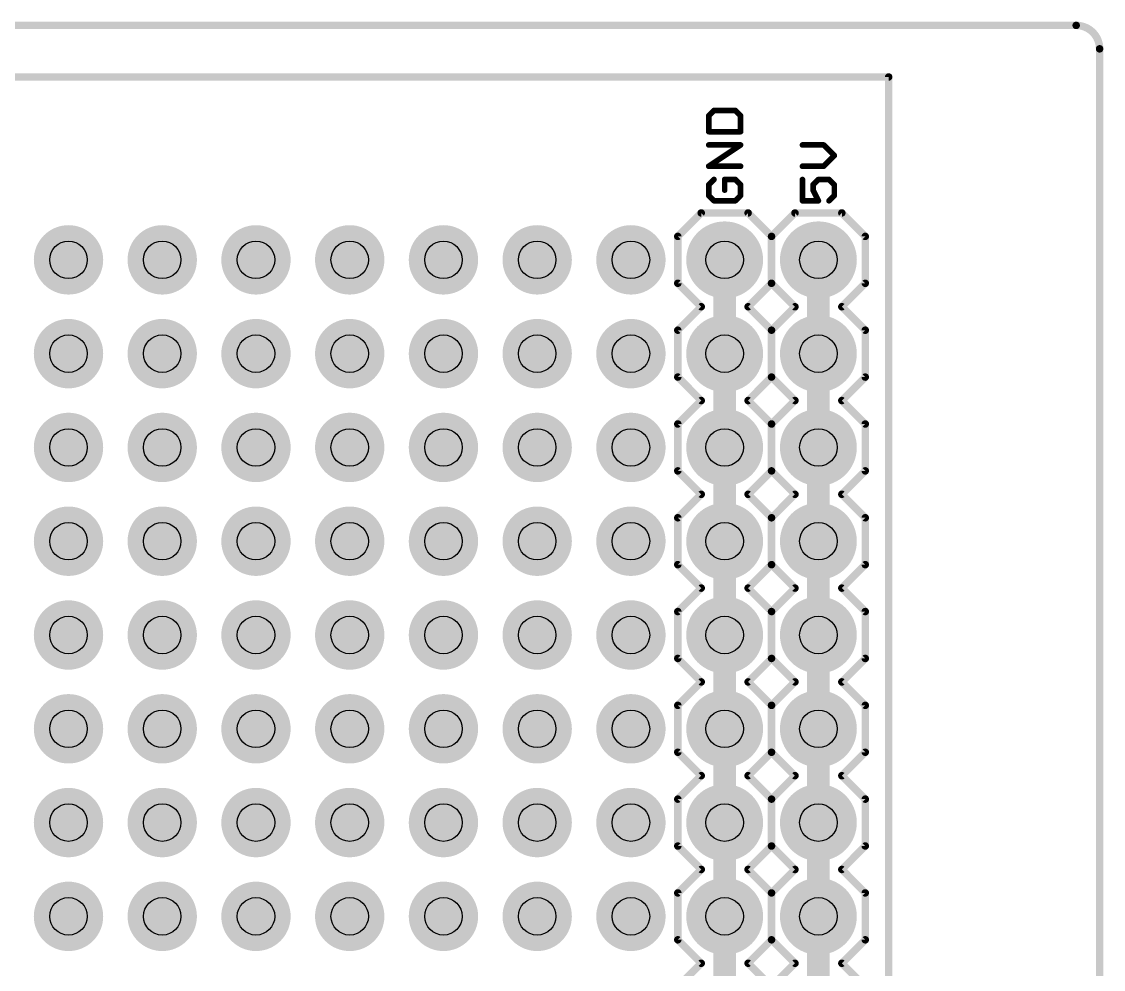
# Model space of a CAD drawing. Extents: x -27 to 84, y -12 to 86.
# Drawn here: x 54.61 to 83.92, y 60.79 to 86.46 of the extents above; entities that cross this region are included whole.
import ezdxf

# ---------------------------------------------------------------- set-up
doc = ezdxf.new("R2010")
doc.units = 0
for name, color, linetype in [('1', 12, 'CONTINUOUS'), ('16', 132, 'CONTINUOUS'), ('17', 110, 'CONTINUOUS'), ('18', 110, 'CONTINUOUS'), ('20', 53, 'CONTINUOUS'), ('21', 41, 'CONTINUOUS'), ('29', 253, 'CONTINUOUS'), ('30', 253, 'CONTINUOUS'), ('44', 253, 'CONTINUOUS'), ('51', 53, 'CONTINUOUS')]:
    doc.layers.add(name, color=color, linetype=linetype)

# ---------------------------------------------------------------- blocks, each defined once
blk = doc.blocks.new('RECT')
blk.add_solid([(-0.5, -0.5), (0.5, -0.5), (-0.5, 0.5), (0.5, 0.5)])
blk = doc.blocks.new('ROUNDP')
at = {"const_width": 0.5}
blk.add_lwpolyline([(0, -0.25, 1), (0, 0.25, 1), (0, -0.25)], format="xyb", dxfattribs=at)
blk = doc.blocks.new('ROUNDV')
at = {"const_width": 0.5}
blk.add_lwpolyline([(0, -0.25, 1), (0, 0.25, 1), (0, -0.25)], format="xyb", dxfattribs=at)

msp = doc.modelspace()

# ---------------------------------------------------------------- linework, layer by layer
at = {"layer": '1', "const_width": 0.6096}
for points in [[(73.66, 77.47), (73.66, 80.01)], [(76.2, 77.47), (76.2, 80.01)], [(73.66, 74.93), (73.66, 77.47)], [(76.2, 74.93), (76.2, 77.47)], [(73.66, 72.39), (73.66, 74.93)], [(76.2, 72.39), (76.2, 74.93)], [(73.66, 69.85), (73.66, 72.39)], [(76.2, 69.85), (76.2, 72.39)], [(73.66, 67.31), (73.66, 69.85)], [(76.2, 67.31), (76.2, 69.85)], [(73.66, 64.77), (73.66, 67.31)], [(76.2, 64.77), (76.2, 67.31)], [(73.66, 62.23), (73.66, 64.77)], [(76.2, 62.23), (76.2, 64.77)], [(73.66, 59.69), (73.66, 62.23)], [(76.2, 59.69), (76.2, 62.23)]]:
    msp.add_lwpolyline(points, dxfattribs=at)
at = {"layer": '1', "const_width": 0.3048}
for points in [[(73.8124, 80.01, 1), (73.5076, 80.01)], [(76.3524, 80.01, 1), (76.0476, 80.01)], [(73.8124, 77.47, 1), (73.5076, 77.47)], [(76.3524, 77.47, 1), (76.0476, 77.47)], [(73.5076, 77.47, 1), (73.8124, 77.47)], [(76.0476, 77.47, 1), (76.3524, 77.47)], [(73.8124, 74.93, 1), (73.5076, 74.93)], [(73.5076, 74.93, 1), (73.8124, 74.93)], [(76.3524, 74.93, 1), (76.0476, 74.93)], [(76.0476, 74.93, 1), (76.3524, 74.93)], [(73.8124, 72.39, 1), (73.5076, 72.39)], [(76.3524, 72.39, 1), (76.0476, 72.39)], [(73.5076, 72.39, 1), (73.8124, 72.39)], [(76.0476, 72.39, 1), (76.3524, 72.39)], [(73.8124, 69.85, 1), (73.5076, 69.85)], [(76.3524, 69.85, 1), (76.0476, 69.85)], [(73.5076, 69.85, 1), (73.8124, 69.85)], [(76.0476, 69.85, 1), (76.3524, 69.85)], [(73.8124, 67.31, 1), (73.5076, 67.31)], [(73.5076, 67.31, 1), (73.8124, 67.31)], [(76.3524, 67.31, 1), (76.0476, 67.31)], [(76.0476, 67.31, 1), (76.3524, 67.31)], [(73.8124, 64.77, 1), (73.5076, 64.77)], [(76.3524, 64.77, 1), (76.0476, 64.77)], [(73.5076, 64.77, 1), (73.8124, 64.77)], [(76.0476, 64.77, 1), (76.3524, 64.77)], [(73.8124, 62.23, 1), (73.5076, 62.23)], [(76.3524, 62.23, 1), (76.0476, 62.23)], [(73.5076, 62.23, 1), (73.8124, 62.23)], [(76.0476, 62.23, 1), (76.3524, 62.23)]]:
    msp.add_lwpolyline(points, format="xyb", dxfattribs=at)
at = {"layer": '16', "const_width": 0.6096}
msp.add_lwpolyline([(76.2, 80.01), (76.073, 80.01)], dxfattribs=at)
at = {"layer": '16', "const_width": 0.3048}
for points in [[(76.073, 80.1624, 1), (76.073, 79.8576)], [(76.2, 79.8576, 1), (76.2, 80.1624)]]:
    msp.add_lwpolyline(points, format="xyb", dxfattribs=at)
at = {"layer": '20', "const_width": 0.2032}
for points in [[(83.185, 86.36), (0.635, 86.36)], [(83.82, 0.635), (83.82, 85.725)]]:
    msp.add_lwpolyline(points, dxfattribs=at)
at = {"layer": '20'}
for points, const_width in [([(83.82, 85.725, 0.4142), (83.185, 86.36)], 0.2032), ([(83.185, 86.4108, 1), (83.185, 86.3092)], 0.1016), ([(83.185, 86.3092, 1), (83.185, 86.4108)], 0.1016), ([(83.8708, 85.725, 1), (83.7692, 85.725)], 0.1016), ([(83.7692, 85.725, 1), (83.8708, 85.725)], 0.1016)]:
    msp.add_lwpolyline(points, format="xyb", dxfattribs=dict(at, const_width=const_width))
at = {"layer": '21'}
for points, const_width in [([(78.105, 84.963), (23.495, 84.963)], 0.2032), ([(78.105, 1.397), (78.105, 84.963)], 0.2032), ([(73.3715, 84.0575), (73.2275, 83.9134)], 0.1524), ([(73.9477, 84.0575), (73.3715, 84.0575)], 0.1524), ([(74.0918, 83.9134), (73.9477, 84.0575)], 0.1524), ([(73.2275, 83.9134), (73.2275, 83.4812)], 0.1524), ([(74.0918, 83.4812), (74.0918, 83.9134)], 0.1524), ([(73.2275, 83.4812), (74.0918, 83.4812)], 0.1524), ([(73.2275, 82.5457), (74.0918, 83.1219)], 0.1524), ([(74.0918, 83.1219), (73.2275, 83.1219)], 0.1524), ([(76.3437, 83.1219), (75.7675, 83.1219)], 0.1524), ([(76.6318, 82.8338), (76.3437, 83.1219)], 0.1524), ([(76.3437, 82.5457), (76.6318, 82.8338)], 0.1524), ([(74.0918, 82.5457), (73.2275, 82.5457)], 0.1524), ([(75.7675, 82.5457), (76.3437, 82.5457)], 0.1524), ([(73.3715, 82.1864), (73.2275, 82.0424)], 0.1524), ([(73.2275, 82.0424), (73.2275, 81.7543)], 0.1524), ([(73.9477, 82.1864), (73.6596, 82.1864)], 0.1524), ([(73.6596, 82.1864), (73.6596, 81.8983)], 0.1524), ([(74.0918, 82.0424), (73.9477, 82.1864)], 0.1524), ([(74.0918, 81.7543), (74.0918, 82.0424)], 0.1524), ([(75.7675, 82.1864), (75.7675, 81.6102)], 0.1524), ([(76.0556, 82.0424), (76.1996, 82.1864)], 0.1524), ([(76.0556, 81.8983), (76.0556, 82.0424)], 0.1524), ([(76.1996, 82.1864), (76.4877, 82.1864)], 0.1524), ([(76.4877, 82.1864), (76.6318, 82.0424)], 0.1524), ([(76.6318, 82.0424), (76.6318, 81.7543)], 0.1524), ([(73.2275, 81.7543), (73.3715, 81.6102)], 0.1524), ([(73.9477, 81.6102), (74.0918, 81.7543)], 0.1524), ([(76.1996, 81.6102), (76.0556, 81.8983)], 0.1524), ([(76.6318, 81.7543), (76.4877, 81.6102)], 0.1524), ([(73.3715, 81.6102), (73.9477, 81.6102)], 0.1524), ([(75.7675, 81.6102), (76.1996, 81.6102)], 0.1524), ([(72.39, 80.645), (73.025, 81.28)], 0.2032), ([(73.025, 81.28), (74.295, 81.28)], 0.2032), ([(74.295, 81.28), (74.93, 80.645)], 0.2032), ([(74.93, 80.645), (75.565, 81.28)], 0.2032), ([(75.565, 81.28), (76.835, 81.28)], 0.2032), ([(76.835, 81.28), (77.47, 80.645)], 0.2032), ([(72.39, 79.375), (72.39, 80.645)], 0.2032), ([(74.93, 80.645), (74.93, 79.375)], 0.2032), ([(74.93, 79.375), (74.93, 80.645)], 0.2032), ([(77.47, 80.645), (77.47, 79.375)], 0.2032), ([(72.39, 79.375), (73.025, 78.74)], 0.2032), ([(74.295, 78.74), (74.93, 79.375)], 0.2032), ([(74.93, 79.375), (75.565, 78.74)], 0.2032), ([(76.835, 78.74), (77.47, 79.375)], 0.2032), ([(72.39, 78.105), (73.025, 78.74)], 0.2032), ([(74.295, 78.74), (74.93, 78.105)], 0.2032), ([(74.93, 78.105), (75.565, 78.74)], 0.2032), ([(76.835, 78.74), (77.47, 78.105)], 0.2032), ([(72.39, 76.835), (72.39, 78.105)], 0.2032), ([(74.93, 78.105), (74.93, 76.835)], 0.2032), ([(74.93, 76.835), (74.93, 78.105)], 0.2032), ([(77.47, 78.105), (77.47, 76.835)], 0.2032), ([(72.39, 76.835), (73.025, 76.2)], 0.2032), ([(74.295, 76.2), (74.93, 76.835)], 0.2032), ([(74.93, 76.835), (75.565, 76.2)], 0.2032), ([(76.835, 76.2), (77.47, 76.835)], 0.2032), ([(72.39, 75.565), (73.025, 76.2)], 0.2032), ([(74.295, 76.2), (74.93, 75.565)], 0.2032), ([(74.93, 75.565), (75.565, 76.2)], 0.2032), ([(76.835, 76.2), (77.47, 75.565)], 0.2032), ([(72.39, 74.295), (72.39, 75.565)], 0.2032), ([(74.93, 75.565), (74.93, 74.295)], 0.2032), ([(74.93, 74.295), (74.93, 75.565)], 0.2032), ([(77.47, 75.565), (77.47, 74.295)], 0.2032), ([(73.025, 73.66), (72.39, 74.295)], 0.2032), ([(74.295, 73.66), (74.93, 74.295)], 0.2032), ([(75.565, 73.66), (74.93, 74.295)], 0.2032), ([(76.835, 73.66), (77.47, 74.295)], 0.2032), ([(72.39, 73.025), (73.025, 73.66)], 0.2032), ([(74.295, 73.66), (74.93, 73.025)], 0.2032), ([(74.93, 73.025), (75.565, 73.66)], 0.2032), ([(76.835, 73.66), (77.47, 73.025)], 0.2032), ([(72.39, 71.755), (72.39, 73.025)], 0.2032), ([(74.93, 73.025), (74.93, 71.755)], 0.2032), ([(74.93, 71.755), (74.93, 73.025)], 0.2032), ([(77.47, 73.025), (77.47, 71.755)], 0.2032), ([(72.39, 71.755), (73.025, 71.12)], 0.2032), ([(74.295, 71.12), (74.93, 71.755)], 0.2032), ([(74.93, 71.755), (75.565, 71.12)], 0.2032), ([(76.835, 71.12), (77.47, 71.755)], 0.2032), ([(72.39, 70.485), (73.025, 71.12)], 0.2032), ([(74.295, 71.12), (74.93, 70.485)], 0.2032), ([(74.93, 70.485), (75.565, 71.12)], 0.2032), ([(76.835, 71.12), (77.47, 70.485)], 0.2032), ([(72.39, 69.215), (72.39, 70.485)], 0.2032), ([(74.93, 70.485), (74.93, 69.215)], 0.2032), ([(74.93, 69.215), (74.93, 70.485)], 0.2032), ([(77.47, 70.485), (77.47, 69.215)], 0.2032), ([(73.025, 68.58), (72.39, 69.215)], 0.2032), ([(74.295, 68.58), (74.93, 69.215)], 0.2032), ([(75.565, 68.58), (74.93, 69.215)], 0.2032), ([(76.835, 68.58), (77.47, 69.215)], 0.2032), ([(72.39, 67.945), (73.025, 68.58)], 0.2032), ([(74.295, 68.58), (74.93, 67.945)], 0.2032), ([(74.93, 67.945), (75.565, 68.58)], 0.2032), ([(76.835, 68.58), (77.47, 67.945)], 0.2032), ([(72.39, 66.675), (72.39, 67.945)], 0.2032), ([(74.93, 67.945), (74.93, 66.675)], 0.2032), ([(74.93, 66.675), (74.93, 67.945)], 0.2032), ([(77.47, 67.945), (77.47, 66.675)], 0.2032), ([(72.39, 66.675), (73.025, 66.04)], 0.2032), ([(74.295, 66.04), (74.93, 66.675)], 0.2032), ([(74.93, 66.675), (75.565, 66.04)], 0.2032), ([(76.835, 66.04), (77.47, 66.675)], 0.2032), ([(72.39, 65.405), (73.025, 66.04)], 0.2032), ([(74.295, 66.04), (74.93, 65.405)], 0.2032), ([(74.93, 65.405), (75.565, 66.04)], 0.2032), ([(76.835, 66.04), (77.47, 65.405)], 0.2032), ([(72.39, 64.135), (72.39, 65.405)], 0.2032), ([(74.93, 65.405), (74.93, 64.135)], 0.2032), ([(74.93, 64.135), (74.93, 65.405)], 0.2032), ([(77.47, 65.405), (77.47, 64.135)], 0.2032), ([(73.025, 63.5), (72.39, 64.135)], 0.2032), ([(74.295, 63.5), (74.93, 64.135)], 0.2032), ([(75.565, 63.5), (74.93, 64.135)], 0.2032), ([(76.835, 63.5), (77.47, 64.135)], 0.2032), ([(72.39, 62.865), (73.025, 63.5)], 0.2032), ([(74.295, 63.5), (74.93, 62.865)], 0.2032), ([(74.93, 62.865), (75.565, 63.5)], 0.2032), ([(76.835, 63.5), (77.47, 62.865)], 0.2032), ([(72.39, 61.595), (72.39, 62.865)], 0.2032), ([(74.93, 62.865), (74.93, 61.595)], 0.2032), ([(74.93, 61.595), (74.93, 62.865)], 0.2032), ([(77.47, 62.865), (77.47, 61.595)], 0.2032), ([(72.39, 61.595), (73.025, 60.96)], 0.2032), ([(74.295, 60.96), (74.93, 61.595)], 0.2032), ([(74.93, 61.595), (75.565, 60.96)], 0.2032), ([(76.835, 60.96), (77.47, 61.595)], 0.2032), ([(72.39, 60.325), (73.025, 60.96)], 0.2032), ([(74.295, 60.96), (74.93, 60.325)], 0.2032), ([(74.93, 60.325), (75.565, 60.96)], 0.2032), ([(76.835, 60.96), (77.47, 60.325)], 0.2032)]:
    msp.add_lwpolyline(points, dxfattribs=dict(at, const_width=const_width))
for points, const_width in [([(78.1558, 84.963, 1), (78.0542, 84.963)], 0.1016), ([(78.105, 84.9122, 1), (78.105, 85.0138)], 0.1016), ([(73.3715, 84.0956, 1), (73.3715, 84.0194)], 0.0762), ([(73.3985, 84.0305, 1), (73.3446, 84.0844)], 0.0762), ([(73.9747, 84.0844, 1), (73.9208, 84.0305)], 0.0762), ([(73.9477, 84.0194, 1), (73.9477, 84.0956)], 0.0762), ([(73.2656, 83.9134, 1), (73.1894, 83.9134)], 0.0762), ([(73.2005, 83.9403, 1), (73.2544, 83.8865)], 0.0762), ([(74.1299, 83.9134, 1), (74.0537, 83.9134)], 0.0762), ([(74.0649, 83.8865, 1), (74.1187, 83.9403)], 0.0762), ([(73.2275, 83.5193, 1), (73.2275, 83.4431)], 0.0762), ([(74.0918, 83.4431, 1), (74.0918, 83.5193)], 0.0762), ([(73.1894, 83.4812, 1), (73.2656, 83.4812)], 0.0762), ([(74.0537, 83.4812, 1), (74.1299, 83.4812)], 0.0762), ([(73.2275, 83.16, 1), (73.2275, 83.0838)], 0.0762), ([(74.1129, 83.0902, 1), (74.0707, 83.1536)], 0.0762), ([(74.0918, 83.0838, 1), (74.0918, 83.16)], 0.0762), ([(75.7675, 83.16, 1), (75.7675, 83.0838)], 0.0762), ([(76.3706, 83.1489, 1), (76.3167, 83.095)], 0.0762), ([(76.3437, 83.0838, 1), (76.3437, 83.16)], 0.0762), ([(76.6587, 82.8069, 1), (76.6049, 82.8608)], 0.0762), ([(76.6049, 82.8069, 1), (76.6587, 82.8608)], 0.0762), ([(73.2063, 82.5774, 1), (73.2486, 82.514)], 0.0762), ([(73.2275, 82.5838, 1), (73.2275, 82.5076)], 0.0762), ([(74.0918, 82.5076, 1), (74.0918, 82.5838)], 0.0762), ([(75.7675, 82.5838, 1), (75.7675, 82.5076)], 0.0762), ([(76.3167, 82.5727, 1), (76.3706, 82.5188)], 0.0762), ([(76.3437, 82.5076, 1), (76.3437, 82.5838)], 0.0762), ([(73.2005, 82.0693, 1), (73.2544, 82.0154)], 0.0762), ([(73.2656, 82.0424, 1), (73.1894, 82.0424)], 0.0762), ([(73.3985, 82.1595, 1), (73.3446, 82.2134)], 0.0762), ([(73.6596, 82.2245, 1), (73.6596, 82.1483)], 0.0762), ([(73.6977, 82.1864, 1), (73.6215, 82.1864)], 0.0762), ([(73.9747, 82.2134, 1), (73.9208, 82.1595)], 0.0762), ([(73.9477, 82.1483, 1), (73.9477, 82.2245)], 0.0762), ([(74.1299, 82.0424, 1), (74.0537, 82.0424)], 0.0762), ([(74.0649, 82.0154, 1), (74.1187, 82.0693)], 0.0762), ([(75.8056, 82.1864, 1), (75.7294, 82.1864)], 0.0762), ([(76.0286, 82.0693, 1), (76.0825, 82.0154)], 0.0762), ([(76.0937, 82.0424, 1), (76.0175, 82.0424)], 0.0762), ([(76.1996, 82.2245, 1), (76.1996, 82.1483)], 0.0762), ([(76.2266, 82.1595, 1), (76.1727, 82.2134)], 0.0762), ([(76.5147, 82.2134, 1), (76.4608, 82.1595)], 0.0762), ([(76.4877, 82.1483, 1), (76.4877, 82.2245)], 0.0762), ([(76.6699, 82.0424, 1), (76.5937, 82.0424)], 0.0762), ([(76.6049, 82.0154, 1), (76.6587, 82.0693)], 0.0762), ([(73.2544, 81.7812, 1), (73.2005, 81.7273)], 0.0762), ([(73.1894, 81.7543, 1), (73.2656, 81.7543)], 0.0762), ([(73.6215, 81.8983, 1), (73.6977, 81.8983)], 0.0762), ([(74.0537, 81.7543, 1), (74.1299, 81.7543)], 0.0762), ([(74.1187, 81.7273, 1), (74.0649, 81.7812)], 0.0762), ([(76.0897, 81.9154, 1), (76.0215, 81.8813)], 0.0762), ([(76.0175, 81.8983, 1), (76.0937, 81.8983)], 0.0762), ([(76.5937, 81.7543, 1), (76.6699, 81.7543)], 0.0762), ([(76.6587, 81.7273, 1), (76.6049, 81.7812)], 0.0762), ([(73.3715, 81.6483, 1), (73.3715, 81.5721)], 0.0762), ([(73.3446, 81.5833, 1), (73.3985, 81.6371)], 0.0762), ([(73.9208, 81.6371, 1), (73.9747, 81.5833)], 0.0762), ([(73.9477, 81.5721, 1), (73.9477, 81.6483)], 0.0762), ([(75.7675, 81.6483, 1), (75.7675, 81.5721)], 0.0762), ([(75.7294, 81.6102, 1), (75.8056, 81.6102)], 0.0762), ([(76.1656, 81.5932, 1), (76.2337, 81.6272)], 0.0762), ([(76.1996, 81.5721, 1), (76.1996, 81.6483)], 0.0762), ([(76.4608, 81.6371, 1), (76.5147, 81.5833)], 0.0762), ([(73.025, 81.3308, 1), (73.025, 81.2292)], 0.1016), ([(73.0609, 81.2441, 1), (72.9891, 81.3159)], 0.1016), ([(74.3309, 81.3159, 1), (74.2591, 81.2441)], 0.1016), ([(74.295, 81.2292, 1), (74.295, 81.3308)], 0.1016), ([(75.565, 81.3308, 1), (75.565, 81.2292)], 0.1016), ([(75.6009, 81.2441, 1), (75.5291, 81.3159)], 0.1016), ([(76.8709, 81.3159, 1), (76.7991, 81.2441)], 0.1016), ([(76.835, 81.2292, 1), (76.835, 81.3308)], 0.1016), ([(72.4408, 80.645, 1), (72.3392, 80.645)], 0.1016), ([(72.3541, 80.6809, 1), (72.4259, 80.6091)], 0.1016), ([(74.9808, 80.645, 1), (74.8792, 80.645)], 0.1016), ([(74.9808, 80.645, 1), (74.8792, 80.645)], 0.1016), ([(74.8941, 80.6809, 1), (74.9659, 80.6091)], 0.1016), ([(74.8941, 80.6091, 1), (74.9659, 80.6809)], 0.1016), ([(77.5208, 80.645, 1), (77.4192, 80.645)], 0.1016), ([(77.4341, 80.6091, 1), (77.5059, 80.6809)], 0.1016), ([(72.4259, 79.4109, 1), (72.3541, 79.3391)], 0.1016), ([(74.9659, 79.4109, 1), (74.8941, 79.3391)], 0.1016), ([(74.9659, 79.3391, 1), (74.8941, 79.4109)], 0.1016), ([(77.5059, 79.3391, 1), (77.4341, 79.4109)], 0.1016), ([(72.3392, 79.375, 1), (72.4408, 79.375)], 0.1016), ([(74.8792, 79.375, 1), (74.9808, 79.375)], 0.1016), ([(74.8792, 79.375, 1), (74.9808, 79.375)], 0.1016), ([(77.4192, 79.375, 1), (77.5208, 79.375)], 0.1016), ([(73.0609, 78.7041, 1), (72.9891, 78.7759)], 0.1016), ([(72.9891, 78.7041, 1), (73.0609, 78.7759)], 0.1016), ([(74.3309, 78.7759, 1), (74.2591, 78.7041)], 0.1016), ([(74.2591, 78.7759, 1), (74.3309, 78.7041)], 0.1016), ([(75.6009, 78.7041, 1), (75.5291, 78.7759)], 0.1016), ([(75.5291, 78.7041, 1), (75.6009, 78.7759)], 0.1016), ([(76.8709, 78.7759, 1), (76.7991, 78.7041)], 0.1016), ([(76.7991, 78.7759, 1), (76.8709, 78.7041)], 0.1016), ([(72.4408, 78.105, 1), (72.3392, 78.105)], 0.1016), ([(72.3541, 78.1409, 1), (72.4259, 78.0691)], 0.1016), ([(74.9808, 78.105, 1), (74.8792, 78.105)], 0.1016), ([(74.9808, 78.105, 1), (74.8792, 78.105)], 0.1016), ([(74.8941, 78.1409, 1), (74.9659, 78.0691)], 0.1016), ([(74.8941, 78.0691, 1), (74.9659, 78.1409)], 0.1016), ([(77.5208, 78.105, 1), (77.4192, 78.105)], 0.1016), ([(77.4341, 78.0691, 1), (77.5059, 78.1409)], 0.1016), ([(72.4259, 76.8709, 1), (72.3541, 76.7991)], 0.1016), ([(72.3392, 76.835, 1), (72.4408, 76.835)], 0.1016), ([(74.9659, 76.8709, 1), (74.8941, 76.7991)], 0.1016), ([(74.8792, 76.835, 1), (74.9808, 76.835)], 0.1016), ([(74.8792, 76.835, 1), (74.9808, 76.835)], 0.1016), ([(74.9659, 76.7991, 1), (74.8941, 76.8709)], 0.1016), ([(77.4192, 76.835, 1), (77.5208, 76.835)], 0.1016), ([(77.5059, 76.7991, 1), (77.4341, 76.8709)], 0.1016), ([(73.0609, 76.1641, 1), (72.9891, 76.2359)], 0.1016), ([(72.9891, 76.1641, 1), (73.0609, 76.2359)], 0.1016), ([(74.3309, 76.2359, 1), (74.2591, 76.1641)], 0.1016), ([(74.2591, 76.2359, 1), (74.3309, 76.1641)], 0.1016), ([(75.6009, 76.1641, 1), (75.5291, 76.2359)], 0.1016), ([(75.5291, 76.1641, 1), (75.6009, 76.2359)], 0.1016), ([(76.8709, 76.2359, 1), (76.7991, 76.1641)], 0.1016), ([(76.7991, 76.2359, 1), (76.8709, 76.1641)], 0.1016), ([(72.4408, 75.565, 1), (72.3392, 75.565)], 0.1016), ([(72.3541, 75.6009, 1), (72.4259, 75.5291)], 0.1016), ([(74.9808, 75.565, 1), (74.8792, 75.565)], 0.1016), ([(74.9808, 75.565, 1), (74.8792, 75.565)], 0.1016), ([(74.8941, 75.6009, 1), (74.9659, 75.5291)], 0.1016), ([(74.8941, 75.5291, 1), (74.9659, 75.6009)], 0.1016), ([(77.5208, 75.565, 1), (77.4192, 75.565)], 0.1016), ([(77.4341, 75.5291, 1), (77.5059, 75.6009)], 0.1016), ([(72.4259, 74.3309, 1), (72.3541, 74.2591)], 0.1016), ([(72.3392, 74.295, 1), (72.4408, 74.295)], 0.1016), ([(74.9659, 74.3309, 1), (74.8941, 74.2591)], 0.1016), ([(74.8792, 74.295, 1), (74.9808, 74.295)], 0.1016), ([(74.8792, 74.295, 1), (74.9808, 74.295)], 0.1016), ([(74.9659, 74.2591, 1), (74.8941, 74.3309)], 0.1016), ([(77.4192, 74.295, 1), (77.5208, 74.295)], 0.1016), ([(77.5059, 74.2591, 1), (77.4341, 74.3309)], 0.1016), ([(73.0609, 73.6241, 1), (72.9891, 73.6959)], 0.1016), ([(72.9891, 73.6241, 1), (73.0609, 73.6959)], 0.1016), ([(74.3309, 73.6959, 1), (74.2591, 73.6241)], 0.1016), ([(74.2591, 73.6959, 1), (74.3309, 73.6241)], 0.1016), ([(75.6009, 73.6241, 1), (75.5291, 73.6959)], 0.1016), ([(75.5291, 73.6241, 1), (75.6009, 73.6959)], 0.1016), ([(76.8709, 73.6959, 1), (76.7991, 73.6241)], 0.1016), ([(76.7991, 73.6959, 1), (76.8709, 73.6241)], 0.1016), ([(72.4408, 73.025, 1), (72.3392, 73.025)], 0.1016), ([(72.3541, 73.0609, 1), (72.4259, 72.9891)], 0.1016), ([(74.9808, 73.025, 1), (74.8792, 73.025)], 0.1016), ([(74.9808, 73.025, 1), (74.8792, 73.025)], 0.1016), ([(74.8941, 73.0609, 1), (74.9659, 72.9891)], 0.1016), ([(74.8941, 72.9891, 1), (74.9659, 73.0609)], 0.1016), ([(77.5208, 73.025, 1), (77.4192, 73.025)], 0.1016), ([(77.4341, 72.9891, 1), (77.5059, 73.0609)], 0.1016), ([(72.4259, 71.7909, 1), (72.3541, 71.7191)], 0.1016), ([(74.9659, 71.7909, 1), (74.8941, 71.7191)], 0.1016), ([(74.9659, 71.7191, 1), (74.8941, 71.7909)], 0.1016), ([(77.5059, 71.7191, 1), (77.4341, 71.7909)], 0.1016), ([(72.3392, 71.755, 1), (72.4408, 71.755)], 0.1016), ([(74.8792, 71.755, 1), (74.9808, 71.755)], 0.1016), ([(74.8792, 71.755, 1), (74.9808, 71.755)], 0.1016), ([(77.4192, 71.755, 1), (77.5208, 71.755)], 0.1016), ([(73.0609, 71.0841, 1), (72.9891, 71.1559)], 0.1016), ([(72.9891, 71.0841, 1), (73.0609, 71.1559)], 0.1016), ([(74.3309, 71.1559, 1), (74.2591, 71.0841)], 0.1016), ([(74.2591, 71.1559, 1), (74.3309, 71.0841)], 0.1016), ([(75.6009, 71.0841, 1), (75.5291, 71.1559)], 0.1016), ([(75.5291, 71.0841, 1), (75.6009, 71.1559)], 0.1016), ([(76.8709, 71.1559, 1), (76.7991, 71.0841)], 0.1016), ([(76.7991, 71.1559, 1), (76.8709, 71.0841)], 0.1016), ([(72.4408, 70.485, 1), (72.3392, 70.485)], 0.1016), ([(72.3541, 70.5209, 1), (72.4259, 70.4491)], 0.1016), ([(74.9808, 70.485, 1), (74.8792, 70.485)], 0.1016), ([(74.9808, 70.485, 1), (74.8792, 70.485)], 0.1016), ([(74.8941, 70.5209, 1), (74.9659, 70.4491)], 0.1016), ([(74.8941, 70.4491, 1), (74.9659, 70.5209)], 0.1016), ([(77.5208, 70.485, 1), (77.4192, 70.485)], 0.1016), ([(77.4341, 70.4491, 1), (77.5059, 70.5209)], 0.1016), ([(72.4259, 69.2509, 1), (72.3541, 69.1791)], 0.1016), ([(72.3392, 69.215, 1), (72.4408, 69.215)], 0.1016), ([(74.9659, 69.2509, 1), (74.8941, 69.1791)], 0.1016), ([(74.8792, 69.215, 1), (74.9808, 69.215)], 0.1016), ([(74.8792, 69.215, 1), (74.9808, 69.215)], 0.1016), ([(74.9659, 69.1791, 1), (74.8941, 69.2509)], 0.1016), ([(77.4192, 69.215, 1), (77.5208, 69.215)], 0.1016), ([(77.5059, 69.1791, 1), (77.4341, 69.2509)], 0.1016), ([(73.0609, 68.5441, 1), (72.9891, 68.6159)], 0.1016), ([(72.9891, 68.5441, 1), (73.0609, 68.6159)], 0.1016), ([(74.3309, 68.6159, 1), (74.2591, 68.5441)], 0.1016), ([(74.2591, 68.6159, 1), (74.3309, 68.5441)], 0.1016), ([(75.6009, 68.5441, 1), (75.5291, 68.6159)], 0.1016), ([(75.5291, 68.5441, 1), (75.6009, 68.6159)], 0.1016), ([(76.8709, 68.6159, 1), (76.7991, 68.5441)], 0.1016), ([(76.7991, 68.6159, 1), (76.8709, 68.5441)], 0.1016), ([(72.4408, 67.945, 1), (72.3392, 67.945)], 0.1016), ([(72.3541, 67.9809, 1), (72.4259, 67.9091)], 0.1016), ([(74.9808, 67.945, 1), (74.8792, 67.945)], 0.1016), ([(74.9808, 67.945, 1), (74.8792, 67.945)], 0.1016), ([(74.8941, 67.9809, 1), (74.9659, 67.9091)], 0.1016), ([(74.8941, 67.9091, 1), (74.9659, 67.9809)], 0.1016), ([(77.5208, 67.945, 1), (77.4192, 67.945)], 0.1016), ([(77.4341, 67.9091, 1), (77.5059, 67.9809)], 0.1016), ([(72.4259, 66.7109, 1), (72.3541, 66.6391)], 0.1016), ([(72.3392, 66.675, 1), (72.4408, 66.675)], 0.1016), ([(74.9659, 66.7109, 1), (74.8941, 66.6391)], 0.1016), ([(74.8792, 66.675, 1), (74.9808, 66.675)], 0.1016), ([(74.8792, 66.675, 1), (74.9808, 66.675)], 0.1016), ([(74.9659, 66.6391, 1), (74.8941, 66.7109)], 0.1016), ([(77.4192, 66.675, 1), (77.5208, 66.675)], 0.1016), ([(77.5059, 66.6391, 1), (77.4341, 66.7109)], 0.1016), ([(73.0609, 66.0041, 1), (72.9891, 66.0759)], 0.1016), ([(72.9891, 66.0041, 1), (73.0609, 66.0759)], 0.1016), ([(74.3309, 66.0759, 1), (74.2591, 66.0041)], 0.1016), ([(74.2591, 66.0759, 1), (74.3309, 66.0041)], 0.1016), ([(75.6009, 66.0041, 1), (75.5291, 66.0759)], 0.1016), ([(75.5291, 66.0041, 1), (75.6009, 66.0759)], 0.1016), ([(76.8709, 66.0759, 1), (76.7991, 66.0041)], 0.1016), ([(76.7991, 66.0759, 1), (76.8709, 66.0041)], 0.1016), ([(72.4408, 65.405, 1), (72.3392, 65.405)], 0.1016), ([(72.3541, 65.4409, 1), (72.4259, 65.3691)], 0.1016), ([(74.9808, 65.405, 1), (74.8792, 65.405)], 0.1016), ([(74.9808, 65.405, 1), (74.8792, 65.405)], 0.1016), ([(74.8941, 65.4409, 1), (74.9659, 65.3691)], 0.1016), ([(74.8941, 65.3691, 1), (74.9659, 65.4409)], 0.1016), ([(77.5208, 65.405, 1), (77.4192, 65.405)], 0.1016), ([(77.4341, 65.3691, 1), (77.5059, 65.4409)], 0.1016), ([(72.4259, 64.1709, 1), (72.3541, 64.0991)], 0.1016), ([(74.9659, 64.1709, 1), (74.8941, 64.0991)], 0.1016), ([(74.9659, 64.0991, 1), (74.8941, 64.1709)], 0.1016), ([(77.5059, 64.0991, 1), (77.4341, 64.1709)], 0.1016), ([(72.3392, 64.135, 1), (72.4408, 64.135)], 0.1016), ([(74.8792, 64.135, 1), (74.9808, 64.135)], 0.1016), ([(74.8792, 64.135, 1), (74.9808, 64.135)], 0.1016), ([(77.4192, 64.135, 1), (77.5208, 64.135)], 0.1016), ([(73.0609, 63.4641, 1), (72.9891, 63.5359)], 0.1016), ([(72.9891, 63.4641, 1), (73.0609, 63.5359)], 0.1016), ([(74.3309, 63.5359, 1), (74.2591, 63.4641)], 0.1016), ([(74.2591, 63.5359, 1), (74.3309, 63.4641)], 0.1016), ([(75.6009, 63.4641, 1), (75.5291, 63.5359)], 0.1016), ([(75.5291, 63.4641, 1), (75.6009, 63.5359)], 0.1016), ([(76.8709, 63.5359, 1), (76.7991, 63.4641)], 0.1016), ([(76.7991, 63.5359, 1), (76.8709, 63.4641)], 0.1016), ([(72.4408, 62.865, 1), (72.3392, 62.865)], 0.1016), ([(72.3541, 62.9009, 1), (72.4259, 62.8291)], 0.1016), ([(74.9808, 62.865, 1), (74.8792, 62.865)], 0.1016), ([(74.9808, 62.865, 1), (74.8792, 62.865)], 0.1016), ([(74.8941, 62.9009, 1), (74.9659, 62.8291)], 0.1016), ([(74.8941, 62.8291, 1), (74.9659, 62.9009)], 0.1016), ([(77.5208, 62.865, 1), (77.4192, 62.865)], 0.1016), ([(77.4341, 62.8291, 1), (77.5059, 62.9009)], 0.1016), ([(72.4259, 61.6309, 1), (72.3541, 61.5591)], 0.1016), ([(72.3392, 61.595, 1), (72.4408, 61.595)], 0.1016), ([(74.9659, 61.6309, 1), (74.8941, 61.5591)], 0.1016), ([(74.8792, 61.595, 1), (74.9808, 61.595)], 0.1016), ([(74.8792, 61.595, 1), (74.9808, 61.595)], 0.1016), ([(74.9659, 61.5591, 1), (74.8941, 61.6309)], 0.1016), ([(77.4192, 61.595, 1), (77.5208, 61.595)], 0.1016), ([(77.5059, 61.5591, 1), (77.4341, 61.6309)], 0.1016), ([(73.0609, 60.9241, 1), (72.9891, 60.9959)], 0.1016), ([(72.9891, 60.9241, 1), (73.0609, 60.9959)], 0.1016), ([(74.3309, 60.9959, 1), (74.2591, 60.9241)], 0.1016), ([(74.2591, 60.9959, 1), (74.3309, 60.9241)], 0.1016), ([(75.6009, 60.9241, 1), (75.5291, 60.9959)], 0.1016), ([(75.5291, 60.9241, 1), (75.6009, 60.9959)], 0.1016), ([(76.8709, 60.9959, 1), (76.7991, 60.9241)], 0.1016), ([(76.7991, 60.9959, 1), (76.8709, 60.9241)], 0.1016)]:
    msp.add_lwpolyline(points, format="xyb", dxfattribs=dict(at, const_width=const_width))
at = {"layer": '44'}
for centre in [(55.88, 80.01), (58.42, 80.01), (60.96, 80.01), (63.5, 80.01), (66.04, 80.01), (68.58, 80.01), (71.12, 80.01), (73.66, 80.01), (76.2, 80.01), (55.88, 77.47), (58.42, 77.47), (60.96, 77.47), (63.5, 77.47), (66.04, 77.47), (68.58, 77.47), (71.12, 77.47), (73.66, 77.47), (76.2, 77.47), (55.88, 74.93), (58.42, 74.93), (60.96, 74.93), (63.5, 74.93), (66.04, 74.93), (68.58, 74.93), (71.12, 74.93), (73.66, 74.93), (76.2, 74.93), (55.88, 72.39), (58.42, 72.39), (60.96, 72.39), (63.5, 72.39), (66.04, 72.39), (68.58, 72.39), (71.12, 72.39), (73.66, 72.39), (76.2, 72.39), (55.88, 69.85), (58.42, 69.85), (60.96, 69.85), (63.5, 69.85), (66.04, 69.85), (68.58, 69.85), (71.12, 69.85), (73.66, 69.85), (76.2, 69.85), (55.88, 67.31), (58.42, 67.31), (60.96, 67.31), (63.5, 67.31), (66.04, 67.31), (68.58, 67.31), (71.12, 67.31), (73.66, 67.31), (76.2, 67.31), (55.88, 64.77), (58.42, 64.77), (60.96, 64.77), (63.5, 64.77), (66.04, 64.77), (68.58, 64.77), (71.12, 64.77), (73.66, 64.77), (76.2, 64.77), (55.88, 62.23), (58.42, 62.23), (60.96, 62.23), (63.5, 62.23), (66.04, 62.23), (68.58, 62.23), (71.12, 62.23), (73.66, 62.23), (76.2, 62.23)]:
    msp.add_circle(centre, 0.508, dxfattribs=at)

# ---------------------------------------------------------------- block references
at = {"layer": '17', "xscale": 1.8796, "yscale": 1.8796, "rotation": 180}
for p in [(73.66, 80.01), (73.66, 80.01), (76.2, 80.01), (76.2, 80.01), (73.66, 77.47), (73.66, 77.47), (76.2, 77.47), (76.2, 77.47), (73.66, 74.93), (73.66, 74.93), (76.2, 74.93), (76.2, 74.93), (73.66, 72.39), (73.66, 72.39), (76.2, 72.39), (76.2, 72.39), (73.66, 69.85), (73.66, 69.85), (76.2, 69.85), (76.2, 69.85), (73.66, 67.31), (73.66, 67.31), (76.2, 67.31), (76.2, 67.31), (73.66, 64.77), (73.66, 64.77), (76.2, 64.77), (76.2, 64.77), (73.66, 62.23), (73.66, 62.23), (76.2, 62.23), (76.2, 62.23)]:
    msp.add_blockref('ROUNDP', p, dxfattribs=at)
at = {"layer": '18', "xscale": 1.8796, "yscale": 1.8796}
for p in [(55.88, 80.01), (55.88, 80.01), (58.42, 80.01), (58.42, 80.01), (60.96, 80.01), (60.96, 80.01), (63.5, 80.01), (63.5, 80.01), (66.04, 80.01), (66.04, 80.01), (68.58, 80.01), (68.58, 80.01), (71.12, 80.01), (71.12, 80.01), (55.88, 77.47), (55.88, 77.47), (58.42, 77.47), (58.42, 77.47), (60.96, 77.47), (60.96, 77.47), (63.5, 77.47), (63.5, 77.47), (66.04, 77.47), (66.04, 77.47), (68.58, 77.47), (68.58, 77.47), (71.12, 77.47), (71.12, 77.47), (55.88, 74.93), (55.88, 74.93), (58.42, 74.93), (58.42, 74.93), (60.96, 74.93), (60.96, 74.93), (63.5, 74.93), (63.5, 74.93), (66.04, 74.93), (66.04, 74.93), (68.58, 74.93), (68.58, 74.93), (71.12, 74.93), (71.12, 74.93), (55.88, 72.39), (55.88, 72.39), (58.42, 72.39), (58.42, 72.39), (60.96, 72.39), (60.96, 72.39), (63.5, 72.39), (63.5, 72.39), (66.04, 72.39), (66.04, 72.39), (68.58, 72.39), (68.58, 72.39), (71.12, 72.39), (71.12, 72.39), (55.88, 69.85), (55.88, 69.85), (58.42, 69.85), (58.42, 69.85), (60.96, 69.85), (60.96, 69.85), (63.5, 69.85), (63.5, 69.85), (66.04, 69.85), (66.04, 69.85), (68.58, 69.85), (68.58, 69.85), (71.12, 69.85), (71.12, 69.85), (55.88, 67.31), (55.88, 67.31), (58.42, 67.31), (58.42, 67.31), (60.96, 67.31), (60.96, 67.31), (63.5, 67.31), (63.5, 67.31), (66.04, 67.31), (66.04, 67.31), (68.58, 67.31), (68.58, 67.31), (71.12, 67.31), (71.12, 67.31), (55.88, 64.77), (55.88, 64.77), (58.42, 64.77), (58.42, 64.77), (60.96, 64.77), (60.96, 64.77), (63.5, 64.77), (63.5, 64.77), (66.04, 64.77), (66.04, 64.77), (68.58, 64.77), (68.58, 64.77), (71.12, 64.77), (71.12, 64.77), (55.88, 62.23), (55.88, 62.23), (58.42, 62.23), (58.42, 62.23), (60.96, 62.23), (60.96, 62.23), (63.5, 62.23), (63.5, 62.23), (66.04, 62.23), (66.04, 62.23), (68.58, 62.23), (68.58, 62.23), (71.12, 62.23), (71.12, 62.23)]:
    msp.add_blockref('ROUNDV', p, dxfattribs=at)
at = {"layer": '29', "xscale": 2.0828, "yscale": 2.0828, "rotation": 180}
for p in [(73.66, 80.01), (76.2, 80.01), (73.66, 77.47), (76.2, 77.47), (73.66, 74.93), (76.2, 74.93), (73.66, 72.39), (76.2, 72.39), (73.66, 69.85), (76.2, 69.85), (73.66, 67.31), (76.2, 67.31), (73.66, 64.77), (76.2, 64.77), (73.66, 62.23), (76.2, 62.23)]:
    msp.add_blockref('ROUNDP', p, dxfattribs=at)
at = {"layer": '30', "xscale": 2.0828, "yscale": 2.0828, "rotation": 180}
for p in [(73.66, 80.01), (76.2, 80.01), (73.66, 77.47), (76.2, 77.47), (73.66, 74.93), (76.2, 74.93), (73.66, 72.39), (76.2, 72.39), (73.66, 69.85), (76.2, 69.85), (73.66, 67.31), (76.2, 67.31), (73.66, 64.77), (76.2, 64.77), (73.66, 62.23), (76.2, 62.23)]:
    msp.add_blockref('ROUNDP', p, dxfattribs=at)
at = {"layer": '51', "xscale": 0.508, "yscale": 0.508, "rotation": 90}
for p in [(73.66, 80.01), (76.2, 80.01), (73.66, 77.47), (76.2, 77.47), (73.66, 74.93), (76.2, 74.93), (73.66, 72.39), (76.2, 72.39), (73.66, 69.85), (76.2, 69.85), (73.66, 67.31), (76.2, 67.31), (73.66, 64.77), (76.2, 64.77), (73.66, 62.23), (76.2, 62.23)]:
    msp.add_blockref('RECT', p, dxfattribs=at)

doc.saveas('drawing.dxf')
